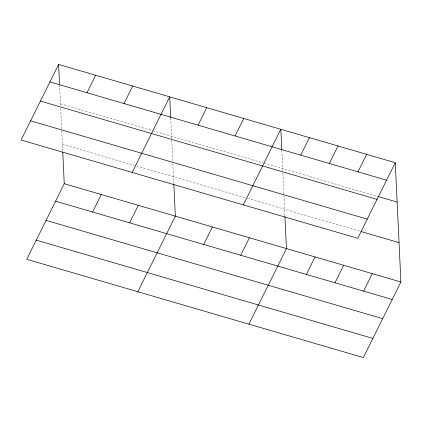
<?xml version="1.0" encoding="UTF-8"?>
<svg xmlns="http://www.w3.org/2000/svg" width="422" height="422" viewBox="0 0 422 422"><rect width="100%" height="100%" fill="white"/><g stroke="black" fill="none" stroke-linecap="round" stroke-linejoin="round"><path stroke-width="0.32" stroke-dasharray="2.11 1.58" d="M60.478 103.791L152.115 130.54M152.743 130.725L263.212 162.971M263.84 163.156L377.221 196.256M62.393 144.345L134.576 165.419M136.459 165.967L246.923 198.219M247.55 198.398L360.472 231.367M281.801 150.285L282.761 170.615M282.882 173.231L284.892 215.769M170.704 117.849L172.841 163.04M172.872 163.694L173.795 183.338M59.581 84.764L60.573 105.753M60.694 108.37L61.717 129.955M61.744 130.609L62.736 151.561"/><path stroke-width="0.63" d="M58.621 64.424L21.1 140.009L357.745 238.288L395.266 162.702L58.621 64.424L59.549 84.105M86.964 92.734L95.652 75.237M62.767 152.221L64.255 183.712L26.734 259.298L363.379 357.576L400.9 281.991L395.266 162.702M123.994 103.548L132.682 86.046M92.597 212.023L101.285 194.521M132.191 172.445L169.713 96.854L170.704 117.849M129.628 222.832L138.316 205.329M198.06 125.17L206.748 107.668M137.825 291.729L175.346 216.143L173.827 183.997M235.091 135.979L243.779 118.476M203.689 244.454L212.377 226.952M243.288 204.876L280.809 129.29L281.801 150.285M240.719 255.263L249.407 237.765M300.733 155.143L309.421 137.641M248.917 324.159L286.438 248.574L284.924 216.428M329.35 163.499L338.038 145.996M306.367 274.432L315.055 256.929M357.967 171.849L366.655 154.352M334.984 282.782L343.672 265.28M363.595 291.138L372.283 273.635M49.933 81.926L386.578 180.205M377.843 196.441L397.128 202.069M40.417 101.095L377.068 199.374M30.616 120.845L367.261 219.123M361.095 231.546L399.043 242.624M64.255 183.712L400.9 281.991M55.567 201.21L392.212 299.493M46.051 220.379L382.696 318.657M36.245 240.129L372.895 338.407"/></g></svg>
